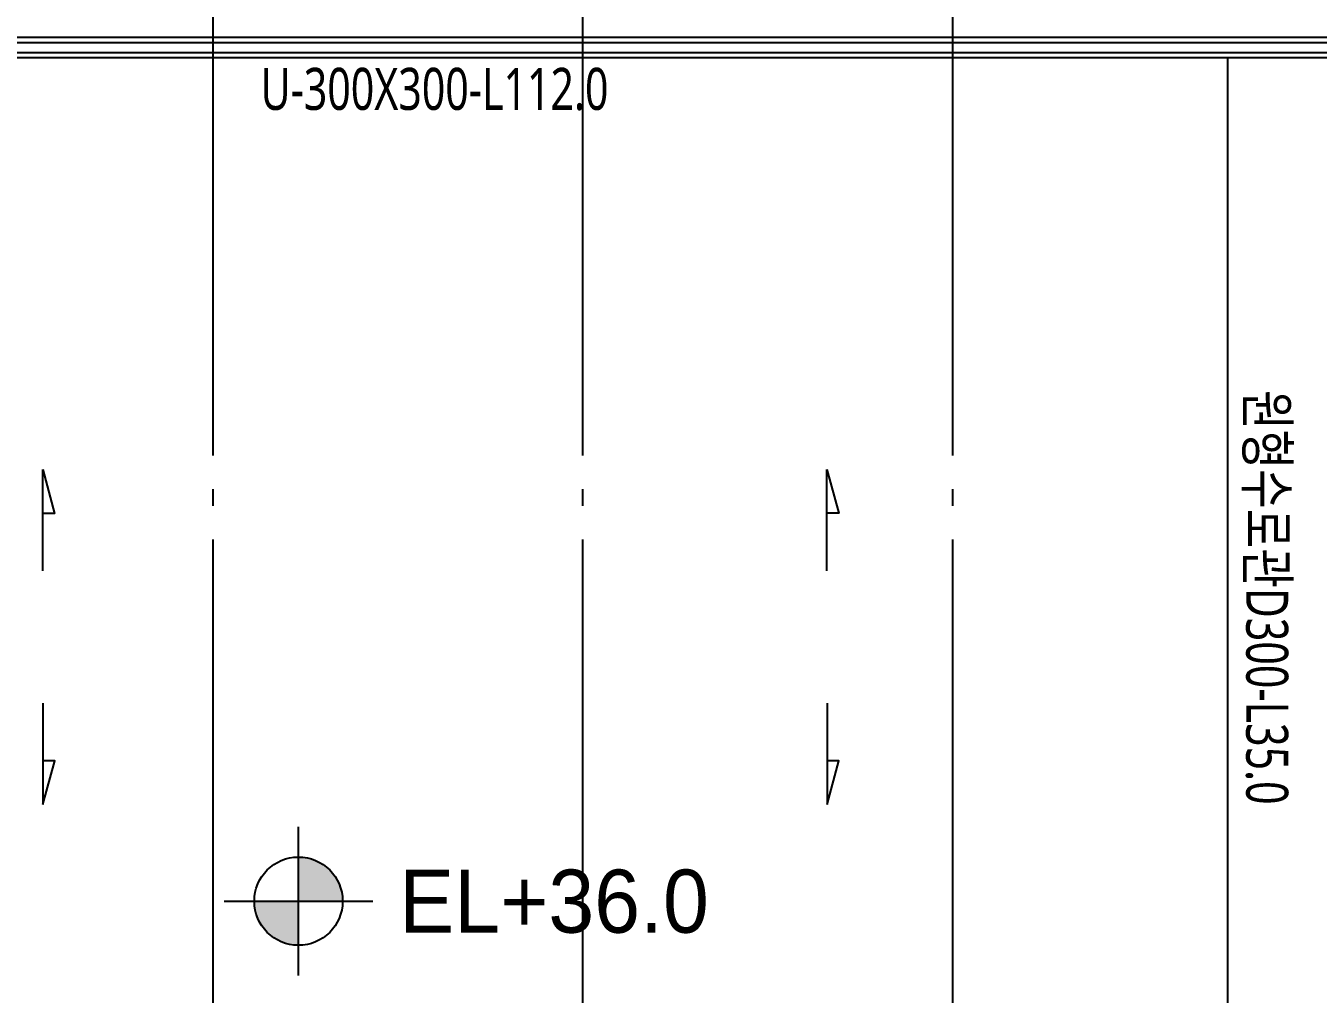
# Model space of a CAD drawing. Header units: millimetres. Extents: x 252222657 to 254795153, y 504225591 to 504550014.
# Drawn here: x 252463144 to 252501580, y 504311508 to 504340287 of the extents above; entities that cross this region are included whole.
import ezdxf
from ezdxf.enums import TextEntityAlignment as Align

# ---------------------------------------------------------------- set-up
doc = ezdxf.new("R2010")
doc.units = ezdxf.units.MM
doc.linetypes.add('CEN', pattern=[35, 30, -2, 1, -2])
for name, color, linetype in [('1-계획-우수관로', 3, 'Continuous'), ('1-계획-우수문자', 2, 'Continuous'), ('4A.TEC CEN', 1, 'CEN'), ('4A.TEC TEXT 1', 3, 'Continuous'), ('4A.TEC TEXT 2', 3, 'Continuous'), ('4A.TEC 심볼', 7, 'Continuous')]:
    doc.layers.add(name, color=color, linetype=linetype)
doc.styles.add('GHS', font='malgun.ttf')
doc.styles.add('SAMOO', font='')
doc.styles.get("Standard").update_dxf_attribs({"font": ''})
doc.styles.get('SAMOO').set_extended_font_data('Dotum')
doc.styles.get('Standard').set_extended_font_data('Dotum')
doc.linetypes.add('CDU002', pattern='A,0.9,[122,KHCLINE.shx,S=0.006,R=0,X=0,Y=0],-0.2,["U2",Standard,S=0.2,R=0,X=0.15,Y=-0.1],-0.45,-0.2', length=1.75)

# ---------------------------------------------------------------- blocks, each defined once
blk = doc.blocks.new('FL-LEVEL1')
at = {"layer": '4A.TEC 심볼', "linetype": 'ByBlock'}
h = blk.add_hatch(color=256, dxfattribs=at)
h.paths.add_polyline_path([(295, 175), (295, 0), (470, 0, 0.414214)])
h.paths.add_polyline_path([(295, 0), (120, 0, 0.414214), (295, -175)])
for p, q in [((295, -295), (295, 295)), ((0, 0), (590, 0))]:
    blk.add_line(p, q, dxfattribs=at)
blk.add_circle((295, 0), 175, dxfattribs=at)
at = {"layer": '4A.TEC TEXT 2', "color": 3, "linetype": 'ByBlock', "style": 'SAMOO'}
blk.add_attdef('FL', text='', height=250, dxfattribs=at).set_placement((695, 0), align=Align.MIDDLE_LEFT)

msp = doc.modelspace()

# ---------------------------------------------------------------- linework, layer by layer
at = {"linetype": 'Continuous', "elevation": 3333.33}
for points in [[(252463653.1, 504324089.6), (252463652.7, 504327102.63)], [(252463652.7, 504327102.63), (252464001.1, 504325798.53), (252463652.87, 504325798.49)], [(252486971.97, 504324092.65), (252486971.58, 504327105.68)], [(252486971.58, 504327105.68), (252487319.98, 504325801.58), (252486971.75, 504325801.54)], [(252463653.61, 504320152.93), (252463654.01, 504317139.91)], [(252486972.49, 504320155.98), (252486972.88, 504317142.96)], [(252463654.01, 504317139.91), (252464002.07, 504318444.09), (252463653.84, 504318444.05)], [(252486972.88, 504317142.96), (252487320.94, 504318447.14), (252486972.71, 504318447.1)]]:
    msp.add_lwpolyline(points, dxfattribs=at)
at = {"layer": '1-계획-우수관로', "linetype": 'Continuous', "ltscale": 3000, "elevation": 3333.33}
for points in [[(252535302.12, 504339937.44), (252422502.12, 504339937.44)], [(252535302.12, 504339337.44), (252423102.12, 504339337.44)]]:
    msp.add_lwpolyline(points, dxfattribs=at)
at = {"layer": '1-계획-우수관로', "color": 1, "linetype": 'Continuous', "ltscale": 3000, "elevation": 3333.33}
for points in [[(252535152.12, 504339787.44), (252422652.12, 504339787.44)], [(252535302.12, 504339487.44), (252422952.12, 504339487.44)]]:
    msp.add_lwpolyline(points, dxfattribs=at)
at = {"layer": '1-계획-우수관로', "color": 0, "linetype": 'CDU002', "ltscale": 3000, "elevation": 3333.33}
msp.add_lwpolyline([(252498884.86, 504339337.44), (252498884.86, 504304181.5)], dxfattribs=at)
at = {"layer": '4A.TEC CEN', "color": 250, "ltscale": 500, "elevation": -6666.22}
for points in [[(252468702.12, 504517518.37), (252468702.12, 504244114.16)], [(252479702.12, 504517518.37), (252479702.12, 504244114.16)], [(252490702.12, 504517518.37), (252490702.12, 504244114.16)]]:
    msp.add_lwpolyline(points, dxfattribs=at)

# ---------------------------------------------------------------- block references
at = {"layer": '4A.TEC 심볼', "color": 3, "linetype": 'ByBlock'}
ref = msp.add_blockref('FL-LEVEL1', (252469040.07, 504314271.03), dxfattribs=dict(at, xscale=7.500000000000486, yscale=7.500000000000486, zscale=7.500000000000486))
ref.add_attrib('FL', 'EL+36.0', dxfattribs={"layer": '4A.TEC TEXT 1', "color": 3, "linetype": 'ByBlock', "height": 1875, "style": 'SAMOO'}).set_placement((252474252.57, 504314271.03), align=Align.MIDDLE_LEFT)

# ---------------------------------------------------------------- texts
at = {"layer": '1-계획-우수문자', "color": 2, "style": 'GHS', "width": 0.75}
msp.add_text('U-300X300-L112.0', height=1250, dxfattribs=at).set_placement((252470126.13, 504337789.54, 3333.33))
msp.add_text('원형수로관D300-L35.0', height=1250, rotation=270, dxfattribs=at).set_placement((252499439.86, 504329466.02, 3333.33))

doc.saveas('drawing.dxf')
